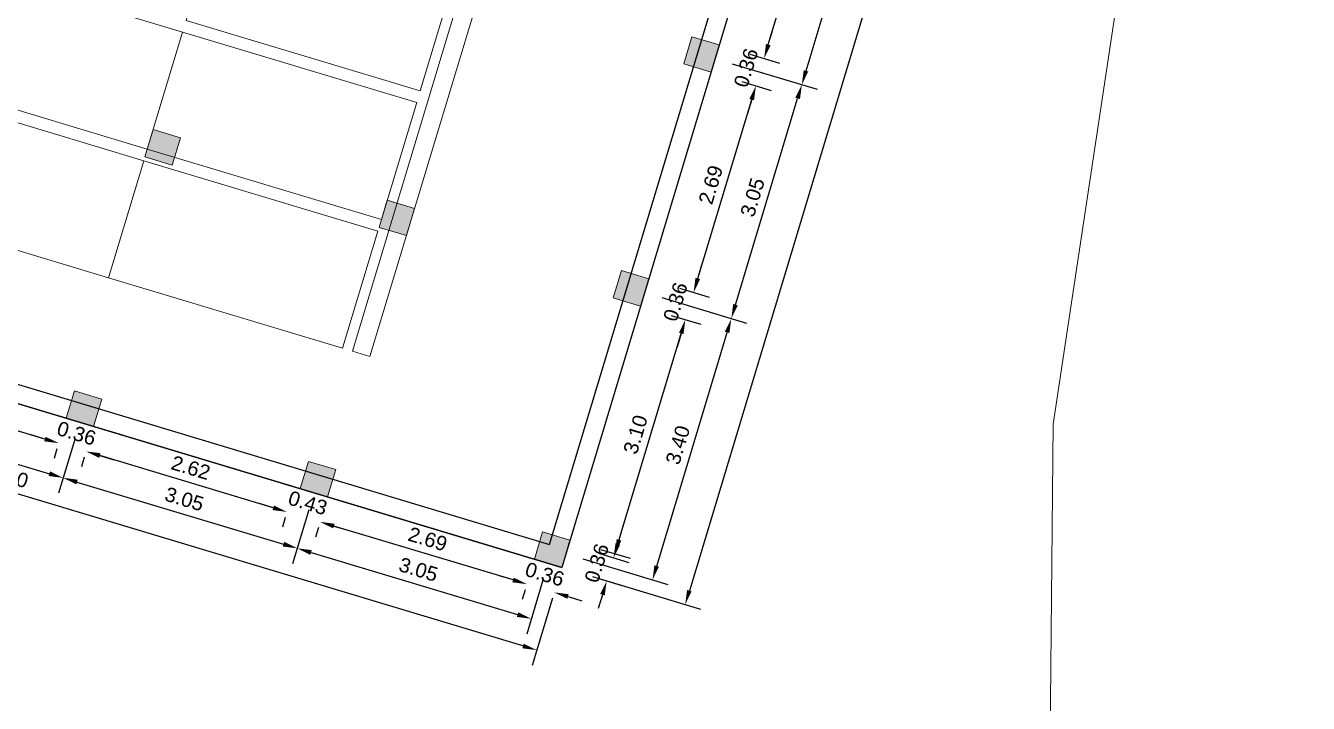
# Model space of a CAD drawing. Header units: metres. Extents: x 642627 to 642864, y 3061318 to 3061472.
# Drawn here: x 642825.15 to 642841.15, y 3061434.61 to 3061443.07 of the extents above; entities that cross this region are included whole.
import ezdxf

# ---------------------------------------------------------------- set-up
doc = ezdxf.new("R2010")
doc.units = ezdxf.units.M
doc.header["$MEASUREMENT"] = 0
doc.header["$PDMODE"] = 3
doc.header["$PDSIZE"] = 0.4
doc.linetypes.add('ACAD_ISO04W100', pattern=[30, 24, -3, 0, -3])
doc.layers.add('c_line', color=64, linetype='ACAD_ISO04W100', lineweight=9)
doc.layers.add('Cadastral PARCEL', color=6, linetype='Continuous', lineweight=15)
doc.layers.add('Concrete Part', color=7, linetype='Continuous')
doc.styles.get("Standard").update_dxf_attribs({"font": 'arial.ttf'})
doc.dimstyles.get("Standard").update_dxf_attribs({"dimtxt": 0.18, "dimasz": 0.18, "dimexe": 0.18, "dimexo": 0.0625, "dimgap": 0.09, "dimtad": 1, "dimzin": 0, "dimdsep": 46, "dimtxsty": 'Standard', "dimcen": 0.09, "dimadec": 0, "dimazin": 0, "dimtfac": 1, "dimtix": 1, "dimtofl": 0, "dimtmove": 0, "dimatfit": 3, "dimfxl": 1, "dimtolj": 1, "dimtzin": 0, "dimarcsym": 0})

# ---------------------------------------------------------------- blocks, each defined once
blk = doc.blocks.new('*D187')
at = {"layer": 'c_line', "color": 0, "lineweight": -2, "transparency": 16777216}
for p, q in [((642837.101, 3061452.391), (642838.448, 3061451.985)), ((642838.204, 3061451.871), (642833.429, 3061436.018)), ((642832.221, 3061436.194), (642833.568, 3061435.788))]:
    blk.add_line(p, q, dxfattribs=at)
at = {"layer": 'c_line', "color": 0, "transparency": 16777216}
for points in [[(642838.176, 3061451.879), (642838.233, 3061451.862), (642838.256, 3061452.043)], [(642833.4, 3061436.027), (642833.457, 3061436.009), (642833.377, 3061435.846)]]:
    blk.add_solid(points, dxfattribs=at)
at = {"layer": 'Defpoints', "color": 0, "transparency": 16777216}
for p in [(642836.718, 3061452.507, 594.338), (642831.838, 3061436.309, 594.338), (642833.377, 3061435.846)]:
    blk.add_point(p, dxfattribs=at)
at = {"layer": 'c_line', "color": 0, "transparency": 16777216, "insert": (642835.642, 3061443.997), "char_height": 0.18, "attachment_point": 5, "rotation": 73.2345}
blk.add_mtext('\\A1;16.92', dxfattribs=at)
blk = doc.blocks.new('*D188')
at = {"layer": 'c_line', "color": 0, "lineweight": -2, "transparency": 16777216}
for p, q in [((642818.322, 3061439.963), (642818.069, 3061439.122)), ((642831.354, 3061435.329), (642818.299, 3061439.262)), ((642831.723, 3061435.926), (642831.469, 3061435.085))]:
    blk.add_line(p, q, dxfattribs=at)
at = {"layer": 'c_line', "color": 0, "transparency": 16777216}
for points in [[(642818.307, 3061439.29), (642818.29, 3061439.233), (642818.126, 3061439.314)], [(642831.363, 3061435.357), (642831.346, 3061435.3), (642831.527, 3061435.277)]]:
    blk.add_solid(points, dxfattribs=at)
at = {"layer": 'Defpoints', "color": 0, "transparency": 16777216}
for p in [(642818.437, 3061440.346, 594.338), (642818.126, 3061439.314), (642831.838, 3061436.309, 594.338)]:
    blk.add_point(p, dxfattribs=at)
at = {"layer": 'c_line', "color": 0, "transparency": 16777216, "insert": (642824.879, 3061437.469), "char_height": 0.18, "attachment_point": 5, "rotation": 343.2345}
blk.add_mtext('\\A1;14.00', dxfattribs=at)
blk = doc.blocks.new('*D230')
at = {"layer": 'c_line', "color": 0, "lineweight": -2, "transparency": 16777216}
for p, q in [((642831.231, 3061436.152), (642831.059, 3061436.204)), ((642831.382, 3061436.029), (642831.346, 3061435.908)), ((642831.723, 3061435.926), (642831.686, 3061435.806)), ((642831.916, 3061435.945), (642832.089, 3061435.893))]:
    blk.add_line(p, q, dxfattribs=at)
at = {"layer": 'c_line', "color": 0, "transparency": 16777216}
for points in [[(642831.24, 3061436.181), (642831.222, 3061436.123), (642831.403, 3061436.1)], [(642831.925, 3061435.974), (642831.908, 3061435.917), (642831.744, 3061435.997)]]:
    blk.add_solid(points, dxfattribs=at)
at = {"layer": 'Defpoints', "color": 0, "transparency": 16777216}
for p in [(642831.497, 3061436.412), (642831.838, 3061436.309), (642831.403, 3061436.1)]:
    blk.add_point(p, dxfattribs=at)
at = {"layer": 'c_line', "color": 0, "transparency": 16777216, "insert": (642831.626, 3061436.223), "char_height": 0.18, "attachment_point": 5, "rotation": 343.2345}
blk.add_mtext('\\A1;0.36', dxfattribs=at)
blk = doc.blocks.new('*D231')
at = {"layer": 'c_line', "color": 0, "lineweight": -2, "transparency": 16777216}
for p, q in [((642831.231, 3061436.152), (642828.998, 3061436.825)), ((642828.804, 3061436.806), (642828.768, 3061436.685)), ((642831.382, 3061436.029), (642831.346, 3061435.908))]:
    blk.add_line(p, q, dxfattribs=at)
at = {"layer": 'c_line', "color": 0, "transparency": 16777216}
for points in [[(642829.006, 3061436.853), (642828.989, 3061436.796), (642828.825, 3061436.877)], [(642831.24, 3061436.181), (642831.222, 3061436.123), (642831.403, 3061436.1)]]:
    blk.add_solid(points, dxfattribs=at)
at = {"layer": 'Defpoints', "color": 0, "transparency": 16777216}
for p in [(642828.919, 3061437.189), (642828.825, 3061436.877), (642831.497, 3061436.412)]:
    blk.add_point(p, dxfattribs=at)
at = {"layer": 'c_line', "color": 0, "transparency": 16777216, "insert": (642830.167, 3061436.662), "char_height": 0.18, "attachment_point": 5, "rotation": 343.2345}
blk.add_mtext('\\A1;2.69', dxfattribs=at)
blk = doc.blocks.new('*D232')
at = {"layer": 'c_line', "color": 0, "lineweight": -2, "transparency": 16777216}
for p, q in [((642828.241, 3061437.053), (642828.069, 3061437.105)), ((642828.392, 3061436.93), (642828.356, 3061436.809)), ((642828.998, 3061436.825), (642829.17, 3061436.773)), ((642828.804, 3061436.806), (642828.768, 3061436.685))]:
    blk.add_line(p, q, dxfattribs=at)
at = {"layer": 'c_line', "color": 0, "transparency": 16777216}
for points in [[(642828.25, 3061437.081), (642828.232, 3061437.024), (642828.413, 3061437.001)], [(642829.006, 3061436.853), (642828.989, 3061436.796), (642828.825, 3061436.877)]]:
    blk.add_solid(points, dxfattribs=at)
at = {"layer": 'Defpoints', "color": 0, "transparency": 16777216}
for p in [(642828.507, 3061437.313), (642828.919, 3061437.189), (642828.413, 3061437.001)]:
    blk.add_point(p, dxfattribs=at)
at = {"layer": 'c_line', "color": 0, "transparency": 16777216, "insert": (642828.672, 3061437.113), "char_height": 0.18, "attachment_point": 5, "rotation": 343.2345}
blk.add_mtext('\\A1;0.43', dxfattribs=at)
blk = doc.blocks.new('*D233')
at = {"layer": 'c_line', "color": 0, "lineweight": -2, "transparency": 16777216}
for p, q in [((642825.886, 3061437.685), (642825.849, 3061437.564)), ((642828.241, 3061437.053), (642826.079, 3061437.704)), ((642828.392, 3061436.93), (642828.356, 3061436.809))]:
    blk.add_line(p, q, dxfattribs=at)
at = {"layer": 'c_line', "color": 0, "transparency": 16777216}
for points in [[(642826.088, 3061437.733), (642826.071, 3061437.675), (642825.907, 3061437.756)], [(642828.25, 3061437.081), (642828.232, 3061437.024), (642828.413, 3061437.001)]]:
    blk.add_solid(points, dxfattribs=at)
at = {"layer": 'Defpoints', "color": 0, "transparency": 16777216}
for p in [(642826.001, 3061438.068), (642825.907, 3061437.756), (642828.507, 3061437.313)]:
    blk.add_point(p, dxfattribs=at)
at = {"layer": 'c_line', "color": 0, "transparency": 16777216, "insert": (642827.213, 3061437.552), "char_height": 0.18, "attachment_point": 5, "rotation": 343.2345}
blk.add_mtext('\\A1;2.62', dxfattribs=at)
blk = doc.blocks.new('*D234')
at = {"layer": 'c_line', "color": 0, "lineweight": -2, "transparency": 16777216}
for p, q in [((642825.394, 3061437.91), (642825.222, 3061437.962)), ((642825.545, 3061437.787), (642825.509, 3061437.667)), ((642825.886, 3061437.685), (642825.849, 3061437.564)), ((642826.079, 3061437.704), (642826.252, 3061437.652))]:
    blk.add_line(p, q, dxfattribs=at)
at = {"layer": 'c_line', "color": 0, "transparency": 16777216}
for points in [[(642825.403, 3061437.939), (642825.386, 3061437.882), (642825.567, 3061437.858)], [(642826.088, 3061437.733), (642826.071, 3061437.675), (642825.907, 3061437.756)]]:
    blk.add_solid(points, dxfattribs=at)
at = {"layer": 'Defpoints', "color": 0, "transparency": 16777216}
for p in [(642825.661, 3061438.17), (642826.001, 3061438.068), (642825.567, 3061437.858)]:
    blk.add_point(p, dxfattribs=at)
at = {"layer": 'c_line', "color": 0, "transparency": 16777216, "insert": (642825.789, 3061437.981), "char_height": 0.18, "attachment_point": 5, "rotation": 343.2345}
blk.add_mtext('\\A1;0.36', dxfattribs=at)
blk = doc.blocks.new('*D235')
at = {"layer": 'c_line', "color": 0, "lineweight": -2, "transparency": 16777216}
for p, q in [((642825.394, 3061437.91), (642823.161, 3061438.583)), ((642822.967, 3061438.564), (642822.931, 3061438.443)), ((642825.545, 3061437.787), (642825.509, 3061437.667))]:
    blk.add_line(p, q, dxfattribs=at)
at = {"layer": 'c_line', "color": 0, "transparency": 16777216}
for points in [[(642823.17, 3061438.612), (642823.152, 3061438.554), (642822.989, 3061438.635)], [(642825.403, 3061437.939), (642825.386, 3061437.882), (642825.567, 3061437.858)]]:
    blk.add_solid(points, dxfattribs=at)
at = {"layer": 'Defpoints', "color": 0, "transparency": 16777216}
for p in [(642823.083, 3061438.947), (642822.989, 3061438.635), (642825.661, 3061438.17)]:
    blk.add_point(p, dxfattribs=at)
at = {"layer": 'c_line', "color": 0, "transparency": 16777216, "insert": (642824.33, 3061438.421), "char_height": 0.18, "attachment_point": 5, "rotation": 343.2345}
blk.add_mtext('\\A1;2.69', dxfattribs=at)
blk = doc.blocks.new('*D239')
at = {"layer": 'c_line', "color": 0, "lineweight": -2, "transparency": 16777216}
for p, q in [((642822.848, 3061438.785), (642822.646, 3061438.114)), ((642822.876, 3061438.253), (642825.45, 3061437.478)), ((642825.767, 3061437.906), (642825.564, 3061437.235))]:
    blk.add_line(p, q, dxfattribs=at)
at = {"layer": 'c_line', "color": 0, "transparency": 16777216}
for points in [[(642822.885, 3061438.282), (642822.867, 3061438.225), (642822.704, 3061438.305)], [(642825.458, 3061437.507), (642825.441, 3061437.449), (642825.622, 3061437.426)]]:
    blk.add_solid(points, dxfattribs=at)
at = {"layer": 'Defpoints', "color": 0, "transparency": 16777216}
for p in [(642822.964, 3061439.168), (642825.882, 3061438.289), (642825.622, 3061437.426)]:
    blk.add_point(p, dxfattribs=at)
at = {"layer": 'c_line', "color": 0, "transparency": 16777216, "insert": (642824.215, 3061438.04), "char_height": 0.18, "attachment_point": 5, "rotation": 343.2345}
blk.add_mtext('\\A1;3.05', dxfattribs=at)
blk = doc.blocks.new('*D240')
at = {"layer": 'c_line', "color": 0, "lineweight": -2, "transparency": 16777216}
for p, q in [((642825.767, 3061437.906), (642825.564, 3061437.235)), ((642825.794, 3061437.374), (642828.368, 3061436.599)), ((642828.685, 3061437.027), (642828.483, 3061436.355))]:
    blk.add_line(p, q, dxfattribs=at)
at = {"layer": 'c_line', "color": 0, "transparency": 16777216}
for points in [[(642825.803, 3061437.403), (642825.786, 3061437.345), (642825.622, 3061437.426)], [(642828.377, 3061436.628), (642828.359, 3061436.57), (642828.54, 3061436.547)]]:
    blk.add_solid(points, dxfattribs=at)
at = {"layer": 'Defpoints', "color": 0, "transparency": 16777216}
for p in [(642825.882, 3061438.289), (642828.8, 3061437.41), (642828.54, 3061436.547)]:
    blk.add_point(p, dxfattribs=at)
at = {"layer": 'c_line', "color": 0, "transparency": 16777216, "insert": (642827.134, 3061437.161), "char_height": 0.18, "attachment_point": 5, "rotation": 343.2345}
blk.add_mtext('\\A1;3.05', dxfattribs=at)
blk = doc.blocks.new('*D241')
at = {"layer": 'c_line', "color": 0, "lineweight": -2, "transparency": 16777216}
for p, q in [((642828.685, 3061437.027), (642828.483, 3061436.355)), ((642828.713, 3061436.495), (642831.287, 3061435.72)), ((642831.604, 3061436.148), (642831.401, 3061435.476))]:
    blk.add_line(p, q, dxfattribs=at)
at = {"layer": 'c_line', "color": 0, "transparency": 16777216}
for points in [[(642828.721, 3061436.524), (642828.704, 3061436.466), (642828.54, 3061436.547)], [(642831.295, 3061435.748), (642831.278, 3061435.691), (642831.459, 3061435.668)]]:
    blk.add_solid(points, dxfattribs=at)
at = {"layer": 'Defpoints', "color": 0, "transparency": 16777216}
for p in [(642828.8, 3061437.41), (642831.719, 3061436.531), (642831.459, 3061435.668)]:
    blk.add_point(p, dxfattribs=at)
at = {"layer": 'c_line', "color": 0, "transparency": 16777216, "insert": (642830.052, 3061436.282), "char_height": 0.18, "attachment_point": 5, "rotation": 343.2345}
blk.add_mtext('\\A1;3.05', dxfattribs=at)
blk = doc.blocks.new('*D242')
at = {"layer": 'c_line', "color": 0, "lineweight": -2, "transparency": 16777216}
for p, q in [((642832.552, 3061436.654), (642832.604, 3061436.826)), ((642832.323, 3061436.534), (642832.692, 3061436.423)), ((642832.221, 3061436.194), (642832.589, 3061436.083)), ((642832.346, 3061435.968), (642832.294, 3061435.796))]:
    blk.add_line(p, q, dxfattribs=at)
at = {"layer": 'c_line', "color": 0, "transparency": 16777216}
for points in [[(642832.523, 3061436.662), (642832.581, 3061436.645), (642832.5, 3061436.481)], [(642832.317, 3061435.977), (642832.374, 3061435.96), (642832.398, 3061436.141)]]:
    blk.add_solid(points, dxfattribs=at)
at = {"layer": 'Defpoints', "color": 0, "transparency": 16777216}
for p in [(642831.94, 3061436.65), (642832.5, 3061436.481), (642831.838, 3061436.309)]:
    blk.add_point(p, dxfattribs=at)
at = {"layer": 'c_line', "color": 0, "transparency": 16777216, "insert": (642832.275, 3061436.363), "char_height": 0.18, "attachment_point": 5, "rotation": 73.2345}
blk.add_mtext('\\A1;0.36', dxfattribs=at)
blk = doc.blocks.new('*D243')
at = {"layer": 'c_line', "color": 0, "lineweight": -2, "transparency": 16777216}
for p, q in [((642833.203, 3061439.453), (642833.571, 3061439.342)), ((642832.536, 3061436.601), (642833.328, 3061439.227)), ((642832.308, 3061436.482), (642832.676, 3061436.371))]:
    blk.add_line(p, q, dxfattribs=at)
at = {"layer": 'c_line', "color": 0, "transparency": 16777216}
for points in [[(642833.299, 3061439.236), (642833.356, 3061439.219), (642833.379, 3061439.4)], [(642832.508, 3061436.61), (642832.565, 3061436.592), (642832.484, 3061436.429)]]:
    blk.add_solid(points, dxfattribs=at)
at = {"layer": 'Defpoints', "color": 0, "transparency": 16777216}
for p in [(642832.82, 3061439.568), (642833.379, 3061439.4), (642831.925, 3061436.597)]:
    blk.add_point(p, dxfattribs=at)
at = {"layer": 'c_line', "color": 0, "transparency": 16777216, "insert": (642832.758, 3061437.967), "char_height": 0.18, "attachment_point": 5, "rotation": 73.2345}
blk.add_mtext('\\A1;3.10', dxfattribs=at)
blk = doc.blocks.new('*D245')
at = {"layer": 'c_line', "color": 0, "lineweight": -2, "transparency": 16777216}
for p, q in [((642833.534, 3061439.912), (642833.586, 3061440.085)), ((642833.305, 3061439.793), (642833.674, 3061439.682)), ((642833.203, 3061439.453), (642833.571, 3061439.342)), ((642833.328, 3061439.227), (642833.276, 3061439.055))]:
    blk.add_line(p, q, dxfattribs=at)
at = {"layer": 'c_line', "color": 0, "transparency": 16777216}
for points in [[(642833.505, 3061439.921), (642833.563, 3061439.904), (642833.482, 3061439.74)], [(642833.299, 3061439.236), (642833.356, 3061439.219), (642833.379, 3061439.4)]]:
    blk.add_solid(points, dxfattribs=at)
at = {"layer": 'Defpoints', "color": 0, "transparency": 16777216}
for p in [(642832.922, 3061439.909), (642833.482, 3061439.74), (642832.82, 3061439.568)]:
    blk.add_point(p, dxfattribs=at)
at = {"layer": 'c_line', "color": 0, "transparency": 16777216, "insert": (642833.256, 3061439.622), "char_height": 0.18, "attachment_point": 5, "rotation": 73.2345}
blk.add_mtext('\\A1;0.36', dxfattribs=at)
blk = doc.blocks.new('*D246')
at = {"layer": 'c_line', "color": 0, "lineweight": -2, "transparency": 16777216}
for p, q in [((642834.082, 3061442.371), (642834.45, 3061442.26)), ((642833.534, 3061439.912), (642834.207, 3061442.146)), ((642833.305, 3061439.793), (642833.674, 3061439.682))]:
    blk.add_line(p, q, dxfattribs=at)
at = {"layer": 'c_line', "color": 0, "transparency": 16777216}
for points in [[(642834.178, 3061442.154), (642834.235, 3061442.137), (642834.259, 3061442.318)], [(642833.505, 3061439.921), (642833.563, 3061439.904), (642833.482, 3061439.74)]]:
    blk.add_solid(points, dxfattribs=at)
at = {"layer": 'Defpoints', "color": 0, "transparency": 16777216}
for p in [(642833.699, 3061442.487), (642834.259, 3061442.318), (642832.922, 3061439.909)]:
    blk.add_point(p, dxfattribs=at)
at = {"layer": 'c_line', "color": 0, "transparency": 16777216, "insert": (642833.696, 3061441.082), "char_height": 0.18, "attachment_point": 5, "rotation": 73.2345}
blk.add_mtext('\\A1;2.69', dxfattribs=at)
blk = doc.blocks.new('*D247')
at = {"layer": 'c_line', "color": 0, "lineweight": -2, "transparency": 16777216}
for p, q in [((642834.413, 3061442.831), (642834.465, 3061443.003)), ((642834.184, 3061442.712), (642834.553, 3061442.601)), ((642834.082, 3061442.371), (642834.45, 3061442.26)), ((642834.207, 3061442.146), (642834.155, 3061441.973))]:
    blk.add_line(p, q, dxfattribs=at)
at = {"layer": 'c_line', "color": 0, "transparency": 16777216}
for points in [[(642834.384, 3061442.84), (642834.442, 3061442.822), (642834.361, 3061442.659)], [(642834.178, 3061442.154), (642834.235, 3061442.137), (642834.259, 3061442.318)]]:
    blk.add_solid(points, dxfattribs=at)
at = {"layer": 'Defpoints', "color": 0, "transparency": 16777216}
for p in [(642833.801, 3061442.827), (642834.361, 3061442.659), (642833.699, 3061442.487)]:
    blk.add_point(p, dxfattribs=at)
at = {"layer": 'c_line', "color": 0, "transparency": 16777216, "insert": (642834.136, 3061442.541), "char_height": 0.18, "attachment_point": 5, "rotation": 73.2345}
blk.add_mtext('\\A1;0.36', dxfattribs=at)
blk = doc.blocks.new('*D248')
at = {"layer": 'c_line', "color": 0, "lineweight": -2, "transparency": 16777216}
for p, q in [((642834.961, 3061445.29), (642835.329, 3061445.179)), ((642834.413, 3061442.831), (642835.086, 3061445.064)), ((642834.184, 3061442.712), (642834.553, 3061442.601))]:
    blk.add_line(p, q, dxfattribs=at)
at = {"layer": 'c_line', "color": 0, "transparency": 16777216}
for points in [[(642835.057, 3061445.073), (642835.115, 3061445.055), (642835.138, 3061445.236)], [(642834.384, 3061442.84), (642834.442, 3061442.822), (642834.361, 3061442.659)]]:
    blk.add_solid(points, dxfattribs=at)
at = {"layer": 'Defpoints', "color": 0, "transparency": 16777216}
for p in [(642834.578, 3061445.405), (642835.138, 3061445.236), (642833.801, 3061442.827)]:
    blk.add_point(p, dxfattribs=at)
at = {"layer": 'c_line', "color": 0, "transparency": 16777216, "insert": (642834.575, 3061444), "char_height": 0.18, "attachment_point": 5, "rotation": 73.2345}
blk.add_mtext('\\A1;2.69', dxfattribs=at)
blk = doc.blocks.new('*D254')
at = {"layer": 'c_line', "color": 0, "lineweight": -2, "transparency": 16777216}
for p, q in [((642833.084, 3061439.674), (642834.143, 3061439.355)), ((642833.022, 3061436.326), (642833.9, 3061439.241)), ((642832.102, 3061436.415), (642833.161, 3061436.096))]:
    blk.add_line(p, q, dxfattribs=at)
at = {"layer": 'c_line', "color": 0, "transparency": 16777216}
for points in [[(642833.871, 3061439.249), (642833.928, 3061439.232), (642833.952, 3061439.413)], [(642832.993, 3061436.335), (642833.05, 3061436.318), (642832.97, 3061436.154)]]:
    blk.add_solid(points, dxfattribs=at)
at = {"layer": 'Defpoints', "color": 0, "transparency": 16777216}
for p in [(642832.701, 3061439.79), (642833.952, 3061439.413), (642831.719, 3061436.531)]:
    blk.add_point(p, dxfattribs=at)
at = {"layer": 'c_line', "color": 0, "transparency": 16777216, "insert": (642833.286, 3061437.836), "char_height": 0.18, "attachment_point": 5, "rotation": 73.2345}
blk.add_mtext('\\A1;3.40', dxfattribs=at)
blk = doc.blocks.new('*D255')
at = {"layer": 'c_line', "color": 0, "lineweight": -2, "transparency": 16777216}
for p, q in [((642833.963, 3061442.593), (642835.022, 3061442.274)), ((642834.004, 3061439.585), (642834.779, 3061442.159)), ((642833.084, 3061439.674), (642834.143, 3061439.355))]:
    blk.add_line(p, q, dxfattribs=at)
at = {"layer": 'c_line', "color": 0, "transparency": 16777216}
for points in [[(642834.75, 3061442.168), (642834.808, 3061442.15), (642834.831, 3061442.331)], [(642833.975, 3061439.594), (642834.032, 3061439.577), (642833.952, 3061439.413)]]:
    blk.add_solid(points, dxfattribs=at)
at = {"layer": 'Defpoints', "color": 0, "transparency": 16777216}
for p in [(642833.58, 3061442.708), (642834.831, 3061442.331), (642832.701, 3061439.79)]:
    blk.add_point(p, dxfattribs=at)
at = {"layer": 'c_line', "color": 0, "transparency": 16777216, "insert": (642834.217, 3061440.925), "char_height": 0.18, "attachment_point": 5, "rotation": 73.2345}
blk.add_mtext('\\A1;3.05', dxfattribs=at)
blk = doc.blocks.new('*D256')
at = {"layer": 'c_line', "color": 0, "lineweight": -2, "transparency": 16777216}
for p, q in [((642834.842, 3061445.511), (642835.902, 3061445.192)), ((642834.883, 3061442.504), (642835.658, 3061445.077)), ((642833.963, 3061442.593), (642835.022, 3061442.274))]:
    blk.add_line(p, q, dxfattribs=at)
at = {"layer": 'c_line', "color": 0, "transparency": 16777216}
for points in [[(642835.629, 3061445.086), (642835.687, 3061445.069), (642835.71, 3061445.25)], [(642834.854, 3061442.512), (642834.911, 3061442.495), (642834.831, 3061442.331)]]:
    blk.add_solid(points, dxfattribs=at)
at = {"layer": 'Defpoints', "color": 0, "transparency": 16777216}
for p in [(642834.459, 3061445.627), (642835.71, 3061445.25), (642833.58, 3061442.708)]:
    blk.add_point(p, dxfattribs=at)
at = {"layer": 'c_line', "color": 0, "transparency": 16777216, "insert": (642835.096, 3061443.843), "char_height": 0.18, "attachment_point": 5, "rotation": 73.2345}
blk.add_mtext('\\A1;3.05', dxfattribs=at)

msp = doc.modelspace()

# ---------------------------------------------------------------- hatches: boundary and pattern name
at = {"layer": 'c_line', "true_color": 0x9898cc}
h = msp.add_hatch(color=253, dxfattribs=at)
h.dxf.hatch_style = 1
h.paths.add_polyline_path([(642833.8015, 3061442.8272), (642833.461, 3061442.9297), (642833.3584, 3061442.5893), (642833.6989, 3061442.4867)])
h = msp.add_hatch(color=253, dxfattribs=at)
h.dxf.hatch_style = 1
h.paths.add_polyline_path([(642827.0854, 3061441.6671), (642826.7449, 3061441.7697), (642826.6423, 3061441.4292), (642826.9828, 3061441.3267)])
h = msp.add_hatch(color=253, dxfattribs=at)
h.dxf.hatch_style = 1
h.paths.add_polyline_path([(642830.0038, 3061440.7879), (642829.6633, 3061440.8905), (642829.5607, 3061440.55), (642829.9012, 3061440.4475)])
h = msp.add_hatch(color=253, dxfattribs=at)
h.dxf.hatch_style = 1
h.paths.add_polyline_path([(642832.9222, 3061439.9087), (642832.5818, 3061440.0113), (642832.4792, 3061439.6708), (642832.8197, 3061439.5682)])
h = msp.add_hatch(color=253, dxfattribs=at)
h.dxf.hatch_style = 1
h.paths.add_polyline_path([(642826.1036, 3061438.4082), (642825.7631, 3061438.5108), (642825.6605, 3061438.1703), (642826.001, 3061438.0677)])
h = msp.add_hatch(color=253, dxfattribs=at)
h.dxf.hatch_style = 1
h.paths.add_polyline_path([(642829.022, 3061437.529), (642828.6815, 3061437.6316), (642828.579, 3061437.2911), (642828.9194, 3061437.1885)])
h = msp.add_hatch(color=253, dxfattribs=at)
h.dxf.hatch_style = 1
h.paths.add_polyline_path([(642831.9405, 3061436.6498), (642831.6, 3061436.7524), (642831.4974, 3061436.4119), (642831.8379, 3061436.3093)])

# ---------------------------------------------------------------- linework, layer by layer
at = {"layer": 'c_line'}
for p, q in [((642832.7376, 3061450.655, 594.3385), (642829.2281, 3061439.0055, 594.3385)), ((642832.9565, 3061450.589, 594.3385), (642829.447, 3061438.9396, 594.3385)), ((642829.2281, 3061439.0055, 594.3385), (642829.447, 3061438.9396, 594.3385)), ((642825.6605, 3061438.1703, 594.3385), (642825.8794, 3061438.1044, 594.3385)), ((642826.001, 3061438.0677, 594.3385), (642825.7821, 3061438.1337, 594.3385)), ((642828.579, 3061437.2911, 594.3385), (642828.7978, 3061437.2252, 594.3385)), ((642828.9194, 3061437.1885, 594.3385), (642828.7006, 3061437.2545, 594.3385)), ((642831.4974, 3061436.4119, 594.3385), (642831.7163, 3061436.346, 594.3385)), ((642831.8379, 3061436.3093, 594.3385), (642831.619, 3061436.3753, 594.3385))]:
    msp.add_line(p, q, dxfattribs=at)
at = {"layer": 'c_line', "elevation": 594.3385}
for points in [[(642830.0736, 3061442.2525), (642830.5132, 3061443.7117), (642827.5948, 3061444.5909), (642827.1552, 3061443.1317)], [(642826.6716, 3061441.5265), (642827.1112, 3061442.9857), (642824.1928, 3061443.865), (642823.7532, 3061442.4057)], [(642829.5901, 3061440.6473), (642830.0297, 3061442.1065), (642827.1112, 3061442.9857), (642826.6716, 3061441.5265)], [(642833.8015, 3061442.8272), (642833.461, 3061442.9297), (642833.3584, 3061442.5893), (642833.6989, 3061442.4867)], [(642826.188, 3061439.9214), (642826.6277, 3061441.3806), (642823.7092, 3061442.2598), (642823.2696, 3061440.8006)], [(642827.0854, 3061441.6671), (642826.7449, 3061441.7697), (642826.6423, 3061441.4292), (642826.9828, 3061441.3267)], [(642829.1065, 3061439.0422), (642829.5461, 3061440.5014), (642826.6277, 3061441.3806), (642826.188, 3061439.9214)], [(642830.0038, 3061440.7879), (642829.6633, 3061440.8905), (642829.5607, 3061440.55), (642829.9012, 3061440.4475)], [(642832.9222, 3061439.9087), (642832.5818, 3061440.0113), (642832.4792, 3061439.6708), (642832.8197, 3061439.5682)], [(642826.1036, 3061438.4082), (642825.7631, 3061438.5108), (642825.6605, 3061438.1703), (642826.001, 3061438.0677)], [(642829.022, 3061437.529), (642828.6815, 3061437.6316), (642828.579, 3061437.2911), (642828.9194, 3061437.1885)], [(642831.9405, 3061436.6498), (642831.6, 3061436.7524), (642831.4974, 3061436.4119), (642831.8379, 3061436.3093)]]:
    msp.add_lwpolyline(points, close=True, dxfattribs=at)
at = {"layer": 'Cadastral PARCEL', "elevation": 1326.169}
msp.add_lwpolyline([(642837.8965, 3061431.1856), (642837.9641, 3061438.0962), (642839.3619, 3061447.3649), (642841.6509, 3061449.66), (642844.5341, 3061458.3276)], dxfattribs=at)
at = {"layer": 'Concrete Part'}
for p, q in [((642831.6849, 3061436.5941, 594.3385), (642835.9564, 3061450.7729, 594.3385)), ((642818.4374, 3061440.3464, 594.3385), (642831.8379, 3061436.3093, 594.3385)), ((642818.7222, 3061440.4993, 594.3385), (642831.6849, 3061436.5941, 594.3385))]:
    msp.add_line(p, q, dxfattribs=at)
at = {"layer": 'Concrete Part', "elevation": 594.3385}
msp.add_lwpolyline([(642836.1753, 3061450.707), (642831.8379, 3061436.3093), (642818.4374, 3061440.3464), (642823.317, 3061456.5437), (642836.7175, 3061452.5067), (642836.6149, 3061452.1662)], dxfattribs=at)

# ---------------------------------------------------------------- dimensions: what is measured, and where the dimension line sits
at = {"layer": 'c_line'}
for p1, p2, distance, picture, middle in [((642836.7175, 3061452.5067, 594.3385), (642831.8379, 3061436.3093, 594.3385), 1.6071, '*D187', (642835.6423, 3061443.9969)), ((642831.8379, 3061436.3093, 594.3385), (642818.4374, 3061440.3464, 594.3385), 1.0785, '*D188', (642824.879, 3061437.4693))]:
    dim = msp.add_aligned_dim(p1=p1, p2=p2, distance=distance, dimstyle='Standard', override={"dimexe": 0.2, "dimexo": 0.4, "dimfxl": 25.4}, dxfattribs=at)
    dim.commit()
    dim.dimension.update_dxf_attribs({"geometry": picture, "text_midpoint": middle})
for base, p1, p2, angle, override, picture, middle in [((642835.71, 3061445.2498, 594.3385), (642833.5799, 3061442.7082, 594.3385), (642834.4591, 3061445.6267, 594.3385), 73.23451, {"dimexe": 0.2, "dimexo": 0.4, "dimtmove": 1, "dimfxl": 25.4}, '*D256', (642835.0962, 3061443.8431, 594.3385)), ((642835.1378, 3061445.2365, 594.3385), (642833.8015, 3061442.8272, 594.3385), (642834.5781, 3061445.4051, 594.3385), 73.23451, {"dimexe": 0.2, "dimexo": 0.4, "dimtmove": 1, "dimfxl": 25.4}, '*D248', (642834.5754, 3061444, 594.3385)), ((642834.3612, 3061442.6585, 594.3385), (642833.6989, 3061442.4867, 594.3385), (642833.8015, 3061442.8272, 594.3385), 73.23451, {"dimexe": 0.2, "dimexo": 0.4, "dimtmove": 1, "dimfxl": 25.4}, '*D247', (642834.1357, 3061442.5408, 594.3385)), ((642834.8308, 3061442.3314, 594.3385), (642832.7007, 3061439.7898, 594.3385), (642833.5799, 3061442.7082, 594.3385), 73.23451, {"dimexe": 0.2, "dimexo": 0.4, "dimtmove": 1, "dimfxl": 25.4}, '*D255', (642834.217, 3061440.9246, 594.3385)), ((642834.2586, 3061442.318, 594.3385), (642832.9222, 3061439.9087, 594.3385), (642833.6989, 3061442.4867, 594.3385), 73.23451, {"dimexe": 0.2, "dimexo": 0.4, "dimtmove": 1, "dimfxl": 25.4}, '*D246', (642833.6961, 3061441.0815, 594.3385)), ((642833.482, 3061439.7401, 594.3385), (642832.8197, 3061439.5682, 594.3385), (642832.9222, 3061439.9087, 594.3385), 73.23451, {"dimexe": 0.2, "dimexo": 0.4, "dimtmove": 1, "dimfxl": 25.4}, '*D245', (642833.2565, 3061439.6223, 594.3385)), ((642833.9516, 3061439.4129, 594.3385), (642831.7189, 3061436.5308, 594.3385), (642832.7007, 3061439.7898, 594.3385), 73.23451, {"dimexe": 0.2, "dimexo": 0.4, "dimfxl": 25.4}, '*D254', (642833.2865, 3061437.8359, 594.3385)), ((642833.3794, 3061439.3996, 594.3385), (642831.9246, 3061436.5971, 594.3385), (642832.8197, 3061439.5682, 594.3385), 73.23451, {"dimexe": 0.2, "dimexo": 0.4, "dimtmove": 1, "dimfxl": 25.4}, '*D243', (642832.7577, 3061437.9665, 594.3385)), ((642825.622, 3061437.4261, 594.3385), (642822.9636, 3061439.1685, 594.3385), (642825.882, 3061438.2893, 594.3385), 343.23451, {"dimexe": 0.2, "dimexo": 0.4, "dimtmove": 1, "dimfxl": 25.4}, '*D239', (642824.2153, 3061438.0399, 594.3385)), ((642822.9886, 3061438.635, 594.3385), (642825.6605, 3061438.1703, 594.3385), (642823.0826, 3061438.947, 594.3385), 343.23451, {"dimexe": 0.2, "dimexo": 0.4, "dimtmove": 1, "dimfxl": 25.4}, '*D235', (642824.33, 3061438.4208, 594.3385)), ((642828.5405, 3061436.5469, 594.3385), (642825.882, 3061438.2893, 594.3385), (642828.8005, 3061437.4101, 594.3385), 343.23451, {"dimexe": 0.2, "dimexo": 0.4, "dimtmove": 1, "dimfxl": 25.4}, '*D240', (642827.1337, 3061437.1607, 594.3385)), ((642825.5665, 3061437.8583, 594.3385), (642826.001, 3061438.0677, 594.3385), (642825.6605, 3061438.1703, 594.3385), 343.23451, {"dimexe": 0.2, "dimexo": 0.4, "dimtmove": 1, "dimfxl": 25.4}, '*D234', (642825.7893, 3061437.9813, 594.3385)), ((642825.907, 3061437.7557, 594.3385), (642828.5073, 3061437.3127, 594.3385), (642826.001, 3061438.0677, 594.3385), 343.23451, {"dimexe": 0.2, "dimexo": 0.4, "dimtmove": 1, "dimfxl": 25.4}, '*D233', (642827.2126, 3061437.5524, 594.3385)), ((642828.4133, 3061437.0007, 594.3385), (642828.9194, 3061437.1885, 594.3385), (642828.5073, 3061437.3127, 594.3385), 343.23451, {"dimexe": 0.2, "dimexo": 0.4, "dimtmove": 1, "dimfxl": 25.4}, '*D232', (642828.6719, 3061437.1128, 594.3385)), ((642831.4589, 3061435.6677, 594.3385), (642828.8005, 3061437.4101, 594.3385), (642831.7189, 3061436.5308, 594.3385), 343.23451, {"dimexe": 0.2, "dimexo": 0.4, "dimtmove": 1, "dimfxl": 25.4}, '*D241', (642830.0522, 3061436.2815, 594.3385)), ((642828.8255, 3061436.8765, 594.3385), (642831.4974, 3061436.4119, 594.3385), (642828.9194, 3061437.1885, 594.3385), 343.23451, {"dimexe": 0.2, "dimexo": 0.4, "dimtmove": 1, "dimfxl": 25.4}, '*D231', (642830.1669, 3061436.6624, 594.3385)), ((642832.5002, 3061436.4812, 594.3385), (642831.8379, 3061436.3093, 594.3385), (642831.9405, 3061436.6498, 594.3385), 73.23451, {"dimexe": 0.2, "dimexo": 0.4, "dimfxl": 25.4}, '*D242', (642832.2747, 3061436.3634, 594.3385)), ((642831.4034, 3061436.0999, 594.3385), (642831.8379, 3061436.3093, 594.3385), (642831.4974, 3061436.4119, 594.3385), 343.23451, {"dimexe": 0.2, "dimexo": 0.4, "dimfxl": 25.4}, '*D230', (642831.6261, 3061436.2228, 594.3385))]:
    dim = msp.add_linear_dim(base=base, p1=p1, p2=p2, angle=angle, dimstyle='Standard', override=override, dxfattribs=at)
    dim.commit()
    dim.dimension.update_dxf_attribs({"geometry": picture, "text_midpoint": middle})

doc.saveas('drawing.dxf')
